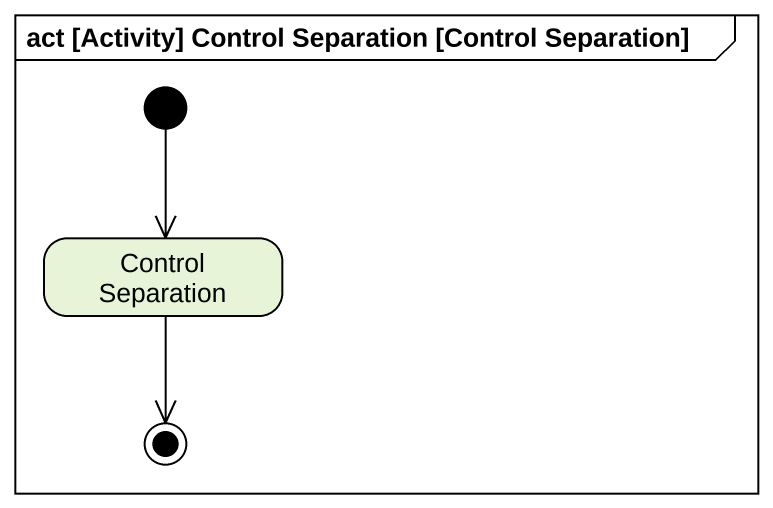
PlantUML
@startuml
mainframe act [Activity] Control Separation [Control Separation]
hide empty description
state "Control Separation" as Control_Separation
[*] --> Control_Separation
Control_Separation --> [*]
@enduml
